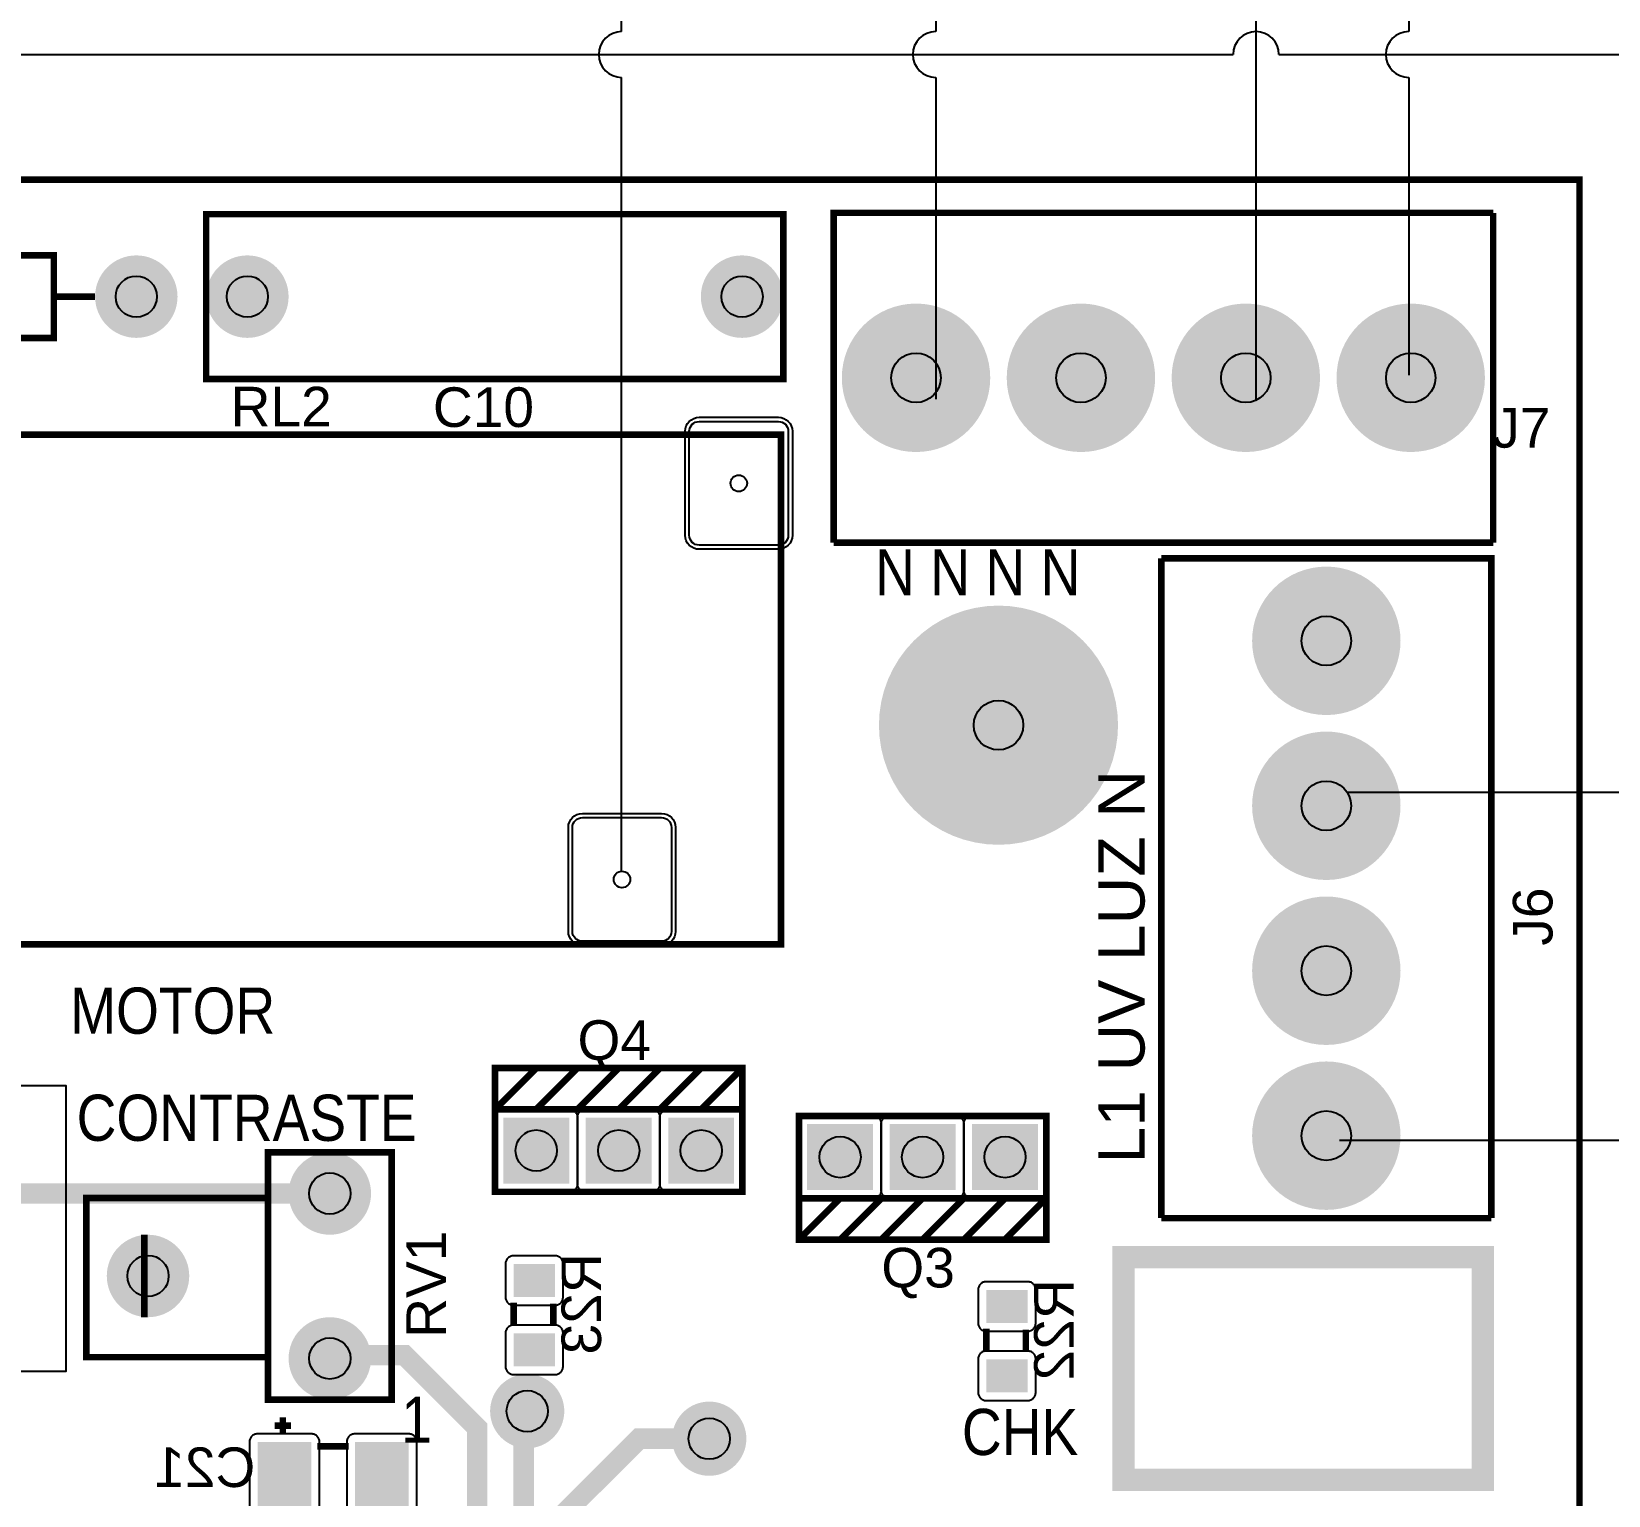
# Model space of a CAD drawing. Header units: inches. Extents: x 15 to 148, y 10 to 111.
# Drawn here: x 139.337 to 142.78, y 102.995 to 106.19 of the extents above; entities that cross this region are included whole.
import ezdxf

# ---------------------------------------------------------------- set-up
doc = ezdxf.new("R2010")
doc.units = ezdxf.units.IN
doc.header["$MEASUREMENT"] = 0
doc.layers.add('BLK_12AWG', color=7, linetype='Continuous')

# ---------------------------------------------------------------- blocks, each defined once
blk = doc.blocks.new('RPAD')
blk.add_trace([(-0.5, -0.5), (-0.5, 0.5), (0.5, -0.5), (0.5, 0.5)])
blk = doc.blocks.new('EPAD')
at = {"const_width": 0.5}
blk.add_lwpolyline([(-0.25, 0, 1), (0.25, 0, 1)], format="xyb", close=True, dxfattribs=at)
blk = doc.blocks.new('TarjetaNueva')
for points, const_width in [([(148.8404, 101.121), (152.9585, 101.121), (152.9585, 105.2273), (148.8404, 105.2273), (148.8404, 101.121)], 0.008), ([(148.8404, 101.121), (152.9585, 101.121), (152.9585, 105.2273), (148.8404, 105.2273), (148.8404, 101.121)], 0.008), ([(148.8404, 101.121), (152.9585, 101.121), (152.9585, 105.2273), (148.8404, 105.2273), (148.8404, 101.121)], 0.008), ([(151.2928, 104.9855), (151.9928, 104.9855), (151.9928, 105.1855), (151.2928, 105.1855), (151.2928, 104.9855)], 0.008), ([(151.2928, 104.9855), (151.9928, 104.9855), (151.9928, 105.1855), (151.2928, 105.1855), (151.2928, 104.9855)], 0.008), ([(151.2928, 104.9855), (151.9928, 104.9855), (151.9928, 105.1855), (151.2928, 105.1855), (151.2928, 104.9855)], 0.008), ([(152.0538, 104.7871), (152.0538, 105.1871), (152.8538, 105.1871)], 0.008), ([(152.0538, 104.7871), (152.0538, 105.1871), (152.8538, 105.1871)], 0.008), ([(152.0538, 104.7871), (152.0538, 105.1871), (152.8538, 105.1871)], 0.008), ([(152.8538, 104.7871), (152.8538, 105.1871)], 0.008), ([(152.8538, 104.7871), (152.8538, 105.1871)], 0.008), ([(152.8538, 104.7871), (152.8538, 105.1871)], 0.008), ([(150.7081, 105.0355), (151.1081, 105.0355), (151.1081, 105.1355), (150.7081, 105.1355), (150.7081, 105.0355)], 0.008), ([(150.7081, 105.0355), (151.1081, 105.0355), (151.1081, 105.1355), (150.7081, 105.1355), (150.7081, 105.0355)], 0.008), ([(150.7081, 105.0355), (151.1081, 105.0355), (151.1081, 105.1355), (150.7081, 105.1355), (150.7081, 105.0355)], 0.008), ([(151.1581, 105.0855), (151.1081, 105.0855)], 0.008), ([(151.1581, 105.0855), (151.1081, 105.0855)], 0.008), ([(151.1581, 105.0855), (151.1081, 105.0855)], 0.008), ([(150.8089, 104.3001), (151.99, 104.3001), (151.99, 104.9182), (150.8089, 104.9182), (150.8089, 104.3001)], 0.008), ([(150.8089, 104.3001), (151.99, 104.3001), (151.99, 104.9182), (150.8089, 104.9182), (150.8089, 104.3001)], 0.008), ([(150.8089, 104.3001), (151.99, 104.3001), (151.99, 104.9182), (150.8089, 104.9182), (150.8089, 104.3001)], 0.008), ([(152.8538, 104.7871), (152.0538, 104.7871)], 0.008), ([(152.8538, 104.7871), (152.0538, 104.7871)], 0.008), ([(152.8538, 104.7871), (152.0538, 104.7871)], 0.008), ([(152.4514, 104.7682), (152.8514, 104.7682), (152.8514, 103.9682)], 0.008), ([(152.4514, 103.9682), (152.4514, 104.7682)], 0.008), ([(152.4514, 104.7682), (152.8514, 104.7682), (152.8514, 103.9682)], 0.008), ([(152.4514, 103.9682), (152.4514, 104.7682)], 0.008), ([(152.4514, 104.7682), (152.8514, 104.7682), (152.8514, 103.9682)], 0.008), ([(152.4514, 103.9682), (152.4514, 104.7682)], 0.008), ([(151.6432, 104.1001), (151.6432, 104.1501), (151.9432, 104.1501), (151.9432, 104.1001)], 0.008), ([(151.6432, 104.1001), (151.6932, 104.1501)], 0.008), ([(151.6432, 104.1001), (151.6432, 104.1501), (151.9432, 104.1501), (151.9432, 104.1001)], 0.008), ([(151.6432, 104.1001), (151.6932, 104.1501)], 0.008), ([(151.6432, 104.1001), (151.6432, 104.1501), (151.9432, 104.1501), (151.9432, 104.1001)], 0.008), ([(151.6432, 104.1001), (151.6932, 104.1501)], 0.008), ([(151.6932, 104.1001), (151.7432, 104.1501)], 0.008), ([(151.6932, 104.1001), (151.7432, 104.1501)], 0.008), ([(151.6932, 104.1001), (151.7432, 104.1501)], 0.008), ([(151.7432, 104.1001), (151.7932, 104.1501)], 0.008), ([(151.7432, 104.1001), (151.7932, 104.1501)], 0.008), ([(151.7432, 104.1001), (151.7932, 104.1501)], 0.008), ([(151.7932, 104.1001), (151.8432, 104.1501)], 0.008), ([(151.7932, 104.1001), (151.8432, 104.1501)], 0.008), ([(151.7932, 104.1001), (151.8432, 104.1501)], 0.008), ([(151.8432, 104.1001), (151.8932, 104.1501)], 0.008), ([(151.8432, 104.1001), (151.8932, 104.1501)], 0.008), ([(151.8432, 104.1001), (151.8932, 104.1501)], 0.008), ([(151.8932, 104.1001), (151.9432, 104.1501)], 0.008), ([(151.8932, 104.1001), (151.9432, 104.1501)], 0.008), ([(151.8932, 104.1001), (151.9432, 104.1501)], 0.008), ([(151.6432, 104.0001), (151.9432, 104.0001), (151.9432, 104.1001), (151.6432, 104.1001), (151.6432, 104.0001)], 0.008), ([(151.6432, 104.0001), (151.9432, 104.0001), (151.9432, 104.1001), (151.6432, 104.1001), (151.6432, 104.0001)], 0.008), ([(151.6432, 104.0001), (151.9432, 104.0001), (151.9432, 104.1001), (151.6432, 104.1001), (151.6432, 104.0001)], 0.008), ([(152.0117, 103.9922), (152.3117, 103.9922), (152.3117, 104.0922), (152.0117, 104.0922), (152.0117, 103.9922)], 0.008), ([(152.0117, 103.9922), (152.3117, 103.9922), (152.3117, 104.0922), (152.0117, 104.0922), (152.0117, 103.9922)], 0.008), ([(152.0117, 103.9922), (152.3117, 103.9922), (152.3117, 104.0922), (152.0117, 104.0922), (152.0117, 103.9922)], 0.008), ([(151.3678, 103.7481), (151.5178, 103.7481), (151.5178, 104.0481), (151.3678, 104.0481), (151.3678, 103.7481)], 0.008), ([(151.3678, 103.7481), (151.5178, 103.7481), (151.5178, 104.0481), (151.3678, 104.0481), (151.3678, 103.7481)], 0.008), ([(151.3678, 103.7481), (151.5178, 103.7481), (151.5178, 104.0481), (151.3678, 104.0481), (151.3678, 103.7481)], 0.008), ([(149.8089, 103.6604), (150.1467, 103.9981), (151.4428, 103.9981)], 0.025), ([(151.1475, 103.7997), (151.368, 103.7997), (151.368, 103.9926), (151.1475, 103.9926), (151.1475, 103.7997)], 0.008), ([(151.1475, 103.7997), (151.368, 103.7997), (151.368, 103.9926), (151.1475, 103.9926), (151.1475, 103.7997)], 0.008), ([(151.1475, 103.7997), (151.368, 103.7997), (151.368, 103.9926), (151.1475, 103.9926), (151.1475, 103.7997)], 0.008), ([(152.3117, 103.9922), (152.3117, 103.9422), (152.0117, 103.9422), (152.0117, 103.9922)], 0.008), ([(152.0617, 103.9922), (152.0117, 103.9422)], 0.008), ([(152.3117, 103.9922), (152.3117, 103.9422), (152.0117, 103.9422), (152.0117, 103.9922)], 0.008), ([(152.0617, 103.9922), (152.0117, 103.9422)], 0.008), ([(152.3117, 103.9922), (152.3117, 103.9422), (152.0117, 103.9422), (152.0117, 103.9922)], 0.008), ([(152.0617, 103.9922), (152.0117, 103.9422)], 0.008), ([(152.1117, 103.9922), (152.0617, 103.9422)], 0.008), ([(152.1117, 103.9922), (152.0617, 103.9422)], 0.008), ([(152.1117, 103.9922), (152.0617, 103.9422)], 0.008), ([(152.1617, 103.9922), (152.1117, 103.9422)], 0.008), ([(152.1617, 103.9922), (152.1117, 103.9422)], 0.008), ([(152.1617, 103.9922), (152.1117, 103.9422)], 0.008), ([(152.2117, 103.9922), (152.1617, 103.9422)], 0.008), ([(152.2117, 103.9922), (152.1617, 103.9422)], 0.008), ([(152.2117, 103.9922), (152.1617, 103.9422)], 0.008), ([(152.2617, 103.9922), (152.2117, 103.9422)], 0.008), ([(152.2617, 103.9922), (152.2117, 103.9422)], 0.008), ([(152.2617, 103.9922), (152.2117, 103.9422)], 0.008), ([(152.3117, 103.9922), (152.2617, 103.9422)], 0.008), ([(152.3117, 103.9922), (152.2617, 103.9422)], 0.008), ([(152.3117, 103.9922), (152.2617, 103.9422)], 0.008), ([(152.4514, 103.9682), (152.8514, 103.9682)], 0.008), ([(152.4514, 103.9682), (152.8514, 103.9682)], 0.008), ([(152.4514, 103.9682), (152.8514, 103.9682)], 0.008), ([(151.2178, 103.8481), (151.2178, 103.9481)], 0.008), ([(151.2178, 103.8481), (151.2178, 103.9481)], 0.008), ([(151.2178, 103.8481), (151.2178, 103.9481)], 0.008), ([(152.4054, 103.651), (152.8414, 103.651), (152.8414, 103.921), (152.4054, 103.921), (152.4054, 103.651)], 0.027), ([(152.4054, 103.651), (152.8414, 103.651), (152.8414, 103.921), (152.4054, 103.921), (152.4054, 103.651)], 0.027), ([(152.4054, 103.651), (152.8414, 103.651), (152.8414, 103.921), (152.4054, 103.921), (152.4054, 103.651)], 0.027), ([(151.6658, 103.8376), (151.6658, 103.8656)], 0.008), ([(151.6658, 103.8376), (151.6658, 103.8656)], 0.008), ([(151.6658, 103.8376), (151.6658, 103.8656)], 0.008), ([(151.7138, 103.8376), (151.7138, 103.8646)], 0.008), ([(151.7138, 103.8376), (151.7138, 103.8646)], 0.008), ([(151.7138, 103.8376), (151.7138, 103.8646)], 0.008), ([(152.239, 103.8061), (152.239, 103.8341)], 0.008), ([(152.239, 103.8061), (152.239, 103.8341)], 0.008), ([(152.239, 103.8061), (152.239, 103.8341)], 0.008), ([(152.287, 103.8061), (152.287, 103.8331)], 0.008), ([(152.287, 103.8061), (152.287, 103.8331)], 0.008), ([(152.287, 103.8061), (152.287, 103.8331)], 0.008), ([(150.4357, 103.0674), (150.4357, 103.2399), (150.5868, 103.391), (151.512, 103.391), (151.6215, 103.5005), (151.6215, 103.7139), (151.5333, 103.8021), (151.4467, 103.8021), (151.4428, 103.7981)], 0.025), ([(150.9357, 103.0674), (150.9357, 103.1651), (151.0963, 103.3257), (151.5097, 103.3257), (151.678, 103.494), (151.678, 103.73), (151.6822, 103.7342)], 0.025), ([(151.3958, 103.7167), (151.3758, 103.7167)], 0.008), ([(151.3958, 103.7167), (151.3758, 103.7167)], 0.008), ([(151.3958, 103.7167), (151.3758, 103.7167)], 0.008), ([(151.3858, 103.7067), (151.3858, 103.7267)], 0.008), ([(151.3858, 103.7067), (151.3858, 103.7267)], 0.008), ([(151.3858, 103.7067), (151.3858, 103.7267)], 0.008), ([(151.903, 103.7008), (151.8179, 103.7008), (151.7262, 103.6092), (151.7262, 103.4803), (151.5176, 103.2717), (151.1343, 103.2717), (151.0357, 103.1731), (151.0357, 103.0674)], 0.025), ([(151.4658, 103.6917), (151.4278, 103.6917)], 0.008), ([(151.4658, 103.6917), (151.4278, 103.6917)], 0.008), ([(151.4658, 103.6917), (151.4278, 103.6917)], 0.008)]:
    blk.add_lwpolyline(points, dxfattribs=dict(const_width=const_width))
for points in [[(151.8908, 104.9392), (151.9868, 104.9392), (151.9903, 104.9388), (151.9935, 104.9379), (151.9964, 104.9363), (151.9989, 104.9343), (152.001, 104.9318), (152.0025, 104.9289), (152.0035, 104.9256), (152.0038, 104.9222), (152.0038, 104.7962), (152.0035, 104.7927), (152.0025, 104.7895), (152.001, 104.7866), (151.9989, 104.7841), (151.9964, 104.782), (151.9935, 104.7805), (151.9903, 104.7795), (151.9868, 104.7792), (151.8908, 104.7792), (151.8874, 104.7795), (151.8841, 104.7805), (151.8813, 104.782), (151.8788, 104.7841), (151.8767, 104.7866), (151.8752, 104.7895), (151.8742, 104.7927), (151.8738, 104.7962), (151.8738, 104.9222), (151.8742, 104.9256), (151.8752, 104.9289), (151.8767, 104.9318), (151.8788, 104.9343), (151.8813, 104.9363), (151.8841, 104.9379), (151.8874, 104.9388), (151.8908, 104.9392)], [(151.8908, 104.9342), (151.9868, 104.9342), (151.9893, 104.9339), (151.9916, 104.9332), (151.9936, 104.9322), (151.9954, 104.9307), (151.9968, 104.9289), (151.9979, 104.9269), (151.9986, 104.9246), (151.9988, 104.9222), (151.9988, 104.7962), (151.9986, 104.7937), (151.9979, 104.7914), (151.9968, 104.7894), (151.9954, 104.7876), (151.9936, 104.7862), (151.9916, 104.7851), (151.9893, 104.7844), (151.9868, 104.7842), (151.8908, 104.7842), (151.8884, 104.7844), (151.8861, 104.7851), (151.8841, 104.7862), (151.8823, 104.7876), (151.8809, 104.7894), (151.8798, 104.7914), (151.8791, 104.7937), (151.8788, 104.7962), (151.8788, 104.9222), (151.8791, 104.9246), (151.8798, 104.9269), (151.8809, 104.9289), (151.8823, 104.9307), (151.8841, 104.9322), (151.8861, 104.9332), (151.8884, 104.9339), (151.8908, 104.9342)], [(151.7491, 104.4589), (151.8451, 104.4589), (151.8486, 104.4585), (151.8518, 104.4575), (151.8547, 104.456), (151.8572, 104.4539), (151.8592, 104.4514), (151.8608, 104.4485), (151.8618, 104.4453), (151.8621, 104.4419), (151.8621, 104.3159), (151.8618, 104.3124), (151.8608, 104.3092), (151.8592, 104.3063), (151.8572, 104.3038), (151.8547, 104.3017), (151.8518, 104.3002), (151.8486, 104.2992), (151.8451, 104.2989), (151.7491, 104.2989), (151.7456, 104.2992), (151.7424, 104.3002), (151.7395, 104.3017), (151.737, 104.3038), (151.735, 104.3063), (151.7334, 104.3092), (151.7324, 104.3124), (151.7321, 104.3159), (151.7321, 104.4419), (151.7324, 104.4453), (151.7334, 104.4485), (151.735, 104.4514), (151.737, 104.4539), (151.7395, 104.456), (151.7424, 104.4575), (151.7456, 104.4585), (151.7491, 104.4589)], [(151.7491, 104.4539), (151.8451, 104.4539), (151.8476, 104.4536), (151.8498, 104.4529), (151.8519, 104.4518), (151.8536, 104.4504), (151.8551, 104.4486), (151.8562, 104.4466), (151.8569, 104.4443), (151.8571, 104.4419), (151.8571, 104.3159), (151.8569, 104.3134), (151.8562, 104.3111), (151.8551, 104.3091), (151.8536, 104.3073), (151.8519, 104.3059), (151.8498, 104.3048), (151.8476, 104.3041), (151.8451, 104.3039), (151.7491, 104.3039), (151.7467, 104.3041), (151.7444, 104.3048), (151.7423, 104.3059), (151.7406, 104.3073), (151.7391, 104.3091), (151.738, 104.3111), (151.7373, 104.3134), (151.7371, 104.3159), (151.7371, 104.4419), (151.7373, 104.4443), (151.738, 104.4466), (151.7391, 104.4486), (151.7406, 104.4504), (151.7423, 104.4518), (151.7444, 104.4529), (151.7467, 104.4536), (151.7491, 104.4539)], [(151.6532, 104.1001), (151.7332, 104.1001), (151.7342, 104.1001), (151.7352, 104.0999), (151.7362, 104.0997), (151.7371, 104.0993), (151.738, 104.0989), (151.7388, 104.0984), (151.7396, 104.0979), (151.7403, 104.0972), (151.7409, 104.0965), (151.7415, 104.0958), (151.742, 104.0949), (151.7424, 104.0941), (151.7427, 104.0931), (151.743, 104.0922), (151.7431, 104.0912), (151.7432, 104.0901), (151.7432, 104.0101), (151.7431, 104.0091), (151.743, 104.0081), (151.7427, 104.0071), (151.7424, 104.0062), (151.742, 104.0053), (151.7415, 104.0045), (151.7409, 104.0037), (151.7403, 104.003), (151.7396, 104.0024), (151.7388, 104.0018), (151.738, 104.0013), (151.7371, 104.0009), (151.7362, 104.0006), (151.7352, 104.0003), (151.7342, 104.0002), (151.7332, 104.0001), (151.6532, 104.0001), (151.6521, 104.0002), (151.6511, 104.0003), (151.6502, 104.0006), (151.6492, 104.0009), (151.6484, 104.0013), (151.6475, 104.0018), (151.6468, 104.0024), (151.6461, 104.003), (151.6454, 104.0037), (151.6449, 104.0045), (151.6444, 104.0053), (151.6439, 104.0062), (151.6436, 104.0071), (151.6434, 104.0081), (151.6432, 104.0091), (151.6432, 104.0101), (151.6432, 104.0901), (151.6432, 104.0912), (151.6434, 104.0922), (151.6436, 104.0931), (151.6439, 104.0941), (151.6444, 104.0949), (151.6449, 104.0958), (151.6454, 104.0965), (151.6461, 104.0972), (151.6468, 104.0979), (151.6475, 104.0984), (151.6484, 104.0989), (151.6492, 104.0993), (151.6502, 104.0997), (151.6511, 104.0999), (151.6521, 104.1001), (151.6532, 104.1001)], [(151.7532, 104.1001), (151.8332, 104.1001), (151.8342, 104.1001), (151.8352, 104.0999), (151.8362, 104.0997), (151.8371, 104.0993), (151.838, 104.0989), (151.8388, 104.0984), (151.8396, 104.0979), (151.8403, 104.0972), (151.8409, 104.0965), (151.8415, 104.0958), (151.842, 104.0949), (151.8424, 104.0941), (151.8427, 104.0931), (151.843, 104.0922), (151.8431, 104.0912), (151.8432, 104.0901), (151.8432, 104.0101), (151.8431, 104.0091), (151.843, 104.0081), (151.8427, 104.0071), (151.8424, 104.0062), (151.842, 104.0053), (151.8415, 104.0045), (151.8409, 104.0037), (151.8403, 104.003), (151.8396, 104.0024), (151.8388, 104.0018), (151.838, 104.0013), (151.8371, 104.0009), (151.8362, 104.0006), (151.8352, 104.0003), (151.8342, 104.0002), (151.8332, 104.0001), (151.7532, 104.0001), (151.7521, 104.0002), (151.7511, 104.0003), (151.7502, 104.0006), (151.7492, 104.0009), (151.7484, 104.0013), (151.7475, 104.0018), (151.7468, 104.0024), (151.7461, 104.003), (151.7454, 104.0037), (151.7449, 104.0045), (151.7444, 104.0053), (151.7439, 104.0062), (151.7436, 104.0071), (151.7434, 104.0081), (151.7432, 104.0091), (151.7432, 104.0101), (151.7432, 104.0901), (151.7432, 104.0912), (151.7434, 104.0922), (151.7436, 104.0931), (151.7439, 104.0941), (151.7444, 104.0949), (151.7449, 104.0958), (151.7454, 104.0965), (151.7461, 104.0972), (151.7468, 104.0979), (151.7475, 104.0984), (151.7484, 104.0989), (151.7492, 104.0993), (151.7502, 104.0997), (151.7511, 104.0999), (151.7521, 104.1001), (151.7532, 104.1001)], [(151.8532, 104.1001), (151.9332, 104.1001), (151.9342, 104.1001), (151.9352, 104.0999), (151.9362, 104.0997), (151.9371, 104.0993), (151.938, 104.0989), (151.9388, 104.0984), (151.9396, 104.0979), (151.9403, 104.0972), (151.9409, 104.0965), (151.9415, 104.0958), (151.942, 104.0949), (151.9424, 104.0941), (151.9427, 104.0931), (151.943, 104.0922), (151.9431, 104.0912), (151.9432, 104.0901), (151.9432, 104.0101), (151.9431, 104.0091), (151.943, 104.0081), (151.9427, 104.0071), (151.9424, 104.0062), (151.942, 104.0053), (151.9415, 104.0045), (151.9409, 104.0037), (151.9403, 104.003), (151.9396, 104.0024), (151.9388, 104.0018), (151.938, 104.0013), (151.9371, 104.0009), (151.9362, 104.0006), (151.9352, 104.0003), (151.9342, 104.0002), (151.9332, 104.0001), (151.8532, 104.0001), (151.8521, 104.0002), (151.8511, 104.0003), (151.8502, 104.0006), (151.8492, 104.0009), (151.8484, 104.0013), (151.8475, 104.0018), (151.8468, 104.0024), (151.8461, 104.003), (151.8454, 104.0037), (151.8449, 104.0045), (151.8444, 104.0053), (151.8439, 104.0062), (151.8436, 104.0071), (151.8434, 104.0081), (151.8432, 104.0091), (151.8432, 104.0101), (151.8432, 104.0901), (151.8432, 104.0912), (151.8434, 104.0922), (151.8436, 104.0931), (151.8439, 104.0941), (151.8444, 104.0949), (151.8449, 104.0958), (151.8454, 104.0965), (151.8461, 104.0972), (151.8468, 104.0979), (151.8475, 104.0984), (151.8484, 104.0989), (151.8492, 104.0993), (151.8502, 104.0997), (151.8511, 104.0999), (151.8521, 104.1001), (151.8532, 104.1001)], [(152.1017, 103.9922), (152.0217, 103.9922), (152.0206, 103.9923), (152.0196, 103.9924), (152.0187, 103.9927), (152.0177, 103.993), (152.0169, 103.9934), (152.016, 103.9939), (152.0153, 103.9945), (152.0146, 103.9951), (152.0139, 103.9958), (152.0134, 103.9966), (152.0129, 103.9974), (152.0124, 103.9983), (152.0121, 103.9992), (152.0119, 104.0002), (152.0117, 104.0012), (152.0117, 104.0022), (152.0117, 104.0822), (152.0117, 104.0833), (152.0119, 104.0843), (152.0121, 104.0853), (152.0124, 104.0862), (152.0129, 104.0871), (152.0134, 104.0879), (152.0139, 104.0886), (152.0146, 104.0894), (152.0153, 104.09), (152.016, 104.0906), (152.0169, 104.0911), (152.0177, 104.0915), (152.0187, 104.0918), (152.0196, 104.092), (152.0206, 104.0922), (152.0217, 104.0922), (152.1017, 104.0922), (152.1027, 104.0922), (152.1037, 104.092), (152.1047, 104.0918), (152.1056, 104.0915), (152.1065, 104.0911), (152.1073, 104.0906), (152.1081, 104.09), (152.1088, 104.0894), (152.1094, 104.0886), (152.11, 104.0879), (152.1105, 104.0871), (152.1109, 104.0862), (152.1112, 104.0853), (152.1115, 104.0843), (152.1116, 104.0833), (152.1117, 104.0822), (152.1117, 104.0022), (152.1116, 104.0012), (152.1115, 104.0002), (152.1112, 103.9992), (152.1109, 103.9983), (152.1105, 103.9974), (152.11, 103.9966), (152.1094, 103.9958), (152.1088, 103.9951), (152.1081, 103.9945), (152.1073, 103.9939), (152.1065, 103.9934), (152.1056, 103.993), (152.1047, 103.9927), (152.1037, 103.9924), (152.1027, 103.9923), (152.1017, 103.9922)], [(152.2017, 103.9922), (152.1217, 103.9922), (152.1206, 103.9923), (152.1196, 103.9924), (152.1187, 103.9927), (152.1177, 103.993), (152.1169, 103.9934), (152.116, 103.9939), (152.1153, 103.9945), (152.1146, 103.9951), (152.1139, 103.9958), (152.1134, 103.9966), (152.1129, 103.9974), (152.1124, 103.9983), (152.1121, 103.9992), (152.1119, 104.0002), (152.1117, 104.0012), (152.1117, 104.0022), (152.1117, 104.0822), (152.1117, 104.0833), (152.1119, 104.0843), (152.1121, 104.0853), (152.1124, 104.0862), (152.1129, 104.0871), (152.1134, 104.0879), (152.1139, 104.0886), (152.1146, 104.0894), (152.1153, 104.09), (152.116, 104.0906), (152.1169, 104.0911), (152.1177, 104.0915), (152.1187, 104.0918), (152.1196, 104.092), (152.1206, 104.0922), (152.1217, 104.0922), (152.2017, 104.0922), (152.2027, 104.0922), (152.2037, 104.092), (152.2047, 104.0918), (152.2056, 104.0915), (152.2065, 104.0911), (152.2073, 104.0906), (152.2081, 104.09), (152.2088, 104.0894), (152.2094, 104.0886), (152.21, 104.0879), (152.2105, 104.0871), (152.2109, 104.0862), (152.2112, 104.0853), (152.2115, 104.0843), (152.2116, 104.0833), (152.2117, 104.0822), (152.2117, 104.0022), (152.2116, 104.0012), (152.2115, 104.0002), (152.2112, 103.9992), (152.2109, 103.9983), (152.2105, 103.9974), (152.21, 103.9966), (152.2094, 103.9958), (152.2088, 103.9951), (152.2081, 103.9945), (152.2073, 103.9939), (152.2065, 103.9934), (152.2056, 103.993), (152.2047, 103.9927), (152.2037, 103.9924), (152.2027, 103.9923), (152.2017, 103.9922)], [(152.3017, 103.9922), (152.2217, 103.9922), (152.2206, 103.9923), (152.2196, 103.9924), (152.2187, 103.9927), (152.2177, 103.993), (152.2169, 103.9934), (152.216, 103.9939), (152.2153, 103.9945), (152.2146, 103.9951), (152.2139, 103.9958), (152.2134, 103.9966), (152.2129, 103.9974), (152.2124, 103.9983), (152.2121, 103.9992), (152.2119, 104.0002), (152.2117, 104.0012), (152.2117, 104.0022), (152.2117, 104.0822), (152.2117, 104.0833), (152.2119, 104.0843), (152.2121, 104.0853), (152.2124, 104.0862), (152.2129, 104.0871), (152.2134, 104.0879), (152.2139, 104.0886), (152.2146, 104.0894), (152.2153, 104.09), (152.216, 104.0906), (152.2169, 104.0911), (152.2177, 104.0915), (152.2187, 104.0918), (152.2196, 104.092), (152.2206, 104.0922), (152.2217, 104.0922), (152.3017, 104.0922), (152.3027, 104.0922), (152.3037, 104.092), (152.3047, 104.0918), (152.3056, 104.0915), (152.3065, 104.0911), (152.3073, 104.0906), (152.3081, 104.09), (152.3088, 104.0894), (152.3094, 104.0886), (152.31, 104.0879), (152.3105, 104.0871), (152.3109, 104.0862), (152.3112, 104.0853), (152.3115, 104.0843), (152.3116, 104.0833), (152.3117, 104.0822), (152.3117, 104.0022), (152.3116, 104.0012), (152.3115, 104.0002), (152.3112, 103.9992), (152.3109, 103.9983), (152.3105, 103.9974), (152.31, 103.9966), (152.3094, 103.9958), (152.3088, 103.9951), (152.3081, 103.9945), (152.3073, 103.9939), (152.3065, 103.9934), (152.3056, 103.993), (152.3047, 103.9927), (152.3037, 103.9924), (152.3027, 103.9923), (152.3017, 103.9922)], [(151.7258, 103.8726), (151.7258, 103.9126), (151.7258, 103.9137), (151.7256, 103.9147), (151.7254, 103.9156), (151.725, 103.9166), (151.7246, 103.9174), (151.7241, 103.9183), (151.7236, 103.919), (151.7229, 103.9197), (151.7222, 103.9204), (151.7214, 103.921), (151.7206, 103.9214), (151.7197, 103.9219), (151.7188, 103.9222), (151.7179, 103.9224), (151.7168, 103.9226), (151.7158, 103.9226), (151.6658, 103.9226), (151.6648, 103.9226), (151.6638, 103.9224), (151.6628, 103.9222), (151.6619, 103.9219), (151.661, 103.9214), (151.6602, 103.921), (151.6594, 103.9204), (151.6587, 103.9197), (151.6581, 103.919), (151.6575, 103.9183), (151.657, 103.9174), (151.6566, 103.9166), (151.6562, 103.9156), (151.656, 103.9147), (151.6559, 103.9137), (151.6558, 103.9126), (151.6558, 103.8726), (151.6559, 103.8716), (151.656, 103.8706), (151.6562, 103.8696), (151.6566, 103.8687), (151.657, 103.8678), (151.6575, 103.867), (151.6581, 103.8662), (151.6587, 103.8655), (151.6594, 103.8649), (151.6602, 103.8643), (151.661, 103.8638), (151.6619, 103.8634), (151.6628, 103.8631), (151.6638, 103.8628), (151.6648, 103.8627), (151.6658, 103.8626), (151.7158, 103.8626), (151.7168, 103.8627), (151.7179, 103.8628), (151.7188, 103.8631), (151.7197, 103.8634), (151.7206, 103.8638), (151.7214, 103.8643), (151.7222, 103.8649), (151.7229, 103.8655), (151.7236, 103.8662), (151.7241, 103.867), (151.7246, 103.8678), (151.725, 103.8687), (151.7254, 103.8696), (151.7256, 103.8706), (151.7258, 103.8716), (151.7258, 103.8726)], [(152.299, 103.8411), (152.299, 103.8811), (152.299, 103.8822), (152.2988, 103.8832), (152.2986, 103.8842), (152.2983, 103.8851), (152.2978, 103.886), (152.2974, 103.8868), (152.2968, 103.8875), (152.2961, 103.8882), (152.2954, 103.8889), (152.2947, 103.8895), (152.2938, 103.89), (152.293, 103.8904), (152.292, 103.8907), (152.2911, 103.8909), (152.2901, 103.8911), (152.289, 103.8911), (152.239, 103.8911), (152.238, 103.8911), (152.237, 103.8909), (152.236, 103.8907), (152.2351, 103.8904), (152.2342, 103.89), (152.2334, 103.8895), (152.2326, 103.8889), (152.2319, 103.8882), (152.2313, 103.8875), (152.2307, 103.8868), (152.2302, 103.886), (152.2298, 103.8851), (152.2295, 103.8842), (152.2292, 103.8832), (152.2291, 103.8822), (152.229, 103.8811), (152.229, 103.8411), (152.2291, 103.8401), (152.2292, 103.8391), (152.2295, 103.8381), (152.2298, 103.8372), (152.2302, 103.8363), (152.2307, 103.8355), (152.2313, 103.8347), (152.2319, 103.834), (152.2326, 103.8334), (152.2334, 103.8328), (152.2342, 103.8323), (152.2351, 103.8319), (152.236, 103.8316), (152.237, 103.8313), (152.238, 103.8312), (152.239, 103.8311), (152.289, 103.8311), (152.2901, 103.8312), (152.2911, 103.8313), (152.292, 103.8316), (152.293, 103.8319), (152.2938, 103.8323), (152.2947, 103.8328), (152.2954, 103.8334), (152.2961, 103.834), (152.2968, 103.8347), (152.2974, 103.8355), (152.2978, 103.8363), (152.2983, 103.8372), (152.2986, 103.8381), (152.2988, 103.8391), (152.299, 103.8401), (152.299, 103.8411)], [(151.7258, 103.7886), (151.7258, 103.8286), (151.7258, 103.8297), (151.7256, 103.8307), (151.7254, 103.8316), (151.725, 103.8326), (151.7246, 103.8334), (151.7241, 103.8343), (151.7236, 103.835), (151.7229, 103.8357), (151.7222, 103.8364), (151.7214, 103.837), (151.7206, 103.8374), (151.7197, 103.8379), (151.7188, 103.8382), (151.7179, 103.8384), (151.7168, 103.8386), (151.7158, 103.8386), (151.6658, 103.8386), (151.6648, 103.8386), (151.6638, 103.8384), (151.6628, 103.8382), (151.6619, 103.8379), (151.661, 103.8374), (151.6602, 103.837), (151.6594, 103.8364), (151.6587, 103.8357), (151.6581, 103.835), (151.6575, 103.8343), (151.657, 103.8334), (151.6566, 103.8326), (151.6562, 103.8316), (151.656, 103.8307), (151.6559, 103.8297), (151.6558, 103.8286), (151.6558, 103.7886), (151.6559, 103.7876), (151.656, 103.7866), (151.6562, 103.7856), (151.6566, 103.7847), (151.657, 103.7838), (151.6575, 103.783), (151.6581, 103.7822), (151.6587, 103.7815), (151.6594, 103.7809), (151.6602, 103.7803), (151.661, 103.7798), (151.6619, 103.7794), (151.6628, 103.7791), (151.6638, 103.7788), (151.6648, 103.7787), (151.6658, 103.7786), (151.7158, 103.7786), (151.7168, 103.7787), (151.7179, 103.7788), (151.7188, 103.7791), (151.7197, 103.7794), (151.7206, 103.7798), (151.7214, 103.7803), (151.7222, 103.7809), (151.7229, 103.7815), (151.7236, 103.7822), (151.7241, 103.783), (151.7246, 103.7838), (151.725, 103.7847), (151.7254, 103.7856), (151.7256, 103.7866), (151.7258, 103.7876), (151.7258, 103.7886)], [(152.299, 103.7571), (152.299, 103.7971), (152.299, 103.7982), (152.2988, 103.7992), (152.2986, 103.8002), (152.2983, 103.8011), (152.2978, 103.802), (152.2974, 103.8028), (152.2968, 103.8035), (152.2961, 103.8042), (152.2954, 103.8049), (152.2947, 103.8055), (152.2938, 103.806), (152.293, 103.8064), (152.292, 103.8067), (152.2911, 103.8069), (152.2901, 103.8071), (152.289, 103.8071), (152.239, 103.8071), (152.238, 103.8071), (152.237, 103.8069), (152.236, 103.8067), (152.2351, 103.8064), (152.2342, 103.806), (152.2334, 103.8055), (152.2326, 103.8049), (152.2319, 103.8042), (152.2313, 103.8035), (152.2307, 103.8028), (152.2302, 103.802), (152.2298, 103.8011), (152.2295, 103.8002), (152.2292, 103.7992), (152.2291, 103.7982), (152.229, 103.7971), (152.229, 103.7571), (152.2291, 103.7561), (152.2292, 103.7551), (152.2295, 103.7541), (152.2298, 103.7532), (152.2302, 103.7523), (152.2307, 103.7515), (152.2313, 103.7507), (152.2319, 103.75), (152.2326, 103.7494), (152.2334, 103.7488), (152.2342, 103.7483), (152.2351, 103.7479), (152.236, 103.7476), (152.237, 103.7473), (152.238, 103.7472), (152.239, 103.7471), (152.289, 103.7471), (152.2901, 103.7472), (152.2911, 103.7473), (152.292, 103.7476), (152.293, 103.7479), (152.2938, 103.7483), (152.2947, 103.7488), (152.2954, 103.7494), (152.2961, 103.75), (152.2968, 103.7507), (152.2974, 103.7515), (152.2978, 103.7523), (152.2983, 103.7532), (152.2986, 103.7541), (152.2988, 103.7551), (152.299, 103.7561), (152.299, 103.7571)]]:
    blk.add_lwpolyline(points, close=True)
for points in [[(149.5381, 103.7828), (151.1231, 103.7828), (151.1231, 104.1285), (149.5381, 104.1285), (149.5381, 103.7828)], [(151.4303, 103.5767), (151.4303, 103.6967), (151.4302, 103.6978), (151.4301, 103.6988), (151.4298, 103.6997), (151.4295, 103.7007), (151.4291, 103.7015), (151.4286, 103.7024), (151.428, 103.7031), (151.4274, 103.7038), (151.4267, 103.7045), (151.4259, 103.705), (151.4251, 103.7055), (151.4242, 103.706), (151.4233, 103.7063), (151.4223, 103.7065), (151.4213, 103.7067), (151.4203, 103.7067), (151.4203, 103.7067), (151.3553, 103.7067), (151.3542, 103.7067), (151.3532, 103.7065), (151.3523, 103.7063), (151.3513, 103.706), (151.3505, 103.7055), (151.3496, 103.705), (151.3489, 103.7045), (151.3482, 103.7038), (151.3475, 103.7031), (151.3469, 103.7024), (151.3465, 103.7015), (151.346, 103.7007), (151.3457, 103.6997), (151.3455, 103.6988), (151.3453, 103.6978), (151.3453, 103.6967), (151.3453, 103.5767)], [(151.5483, 103.5767), (151.5483, 103.6967), (151.5482, 103.6978), (151.5481, 103.6988), (151.5478, 103.6997), (151.5475, 103.7007), (151.5471, 103.7015), (151.5466, 103.7024), (151.546, 103.7031), (151.5454, 103.7038), (151.5447, 103.7045), (151.5439, 103.705), (151.5431, 103.7055), (151.5422, 103.706), (151.5413, 103.7063), (151.5403, 103.7065), (151.5393, 103.7067), (151.5383, 103.7067), (151.5383, 103.7067), (151.4733, 103.7067), (151.4722, 103.7067), (151.4712, 103.7065), (151.4703, 103.7063), (151.4693, 103.706), (151.4685, 103.7055), (151.4676, 103.705), (151.4669, 103.7045), (151.4662, 103.7038), (151.4655, 103.7031), (151.4649, 103.7024), (151.4645, 103.7015), (151.464, 103.7007), (151.4637, 103.6997), (151.4635, 103.6988), (151.4633, 103.6978), (151.4633, 103.6967), (151.4633, 103.5767)]]:
    blk.add_lwpolyline(points)
for centre, radius in [((151.2081, 105.0855), 0.025), ((151.3428, 105.0855), 0.025), ((151.9428, 105.0855), 0.025), ((152.1538, 104.9871), 0.03), ((152.3538, 104.9871), 0.03), ((152.5538, 104.9871), 0.03), ((152.7538, 104.9871), 0.03), ((151.9388, 104.8592), 0.01), ((152.6514, 104.6682), 0.03), ((152.2538, 104.5659), 0.03), ((152.6514, 104.4682), 0.03), ((151.7971, 104.3789), 0.01), ((152.6514, 104.2682), 0.03), ((152.6514, 104.0682), 0.03), ((151.6932, 104.0501), 0.025), ((151.7932, 104.0501), 0.025), ((151.8932, 104.0501), 0.025), ((152.0617, 104.0422), 0.025), ((152.1617, 104.0422), 0.025), ((152.2617, 104.0422), 0.025), ((151.4428, 103.9981), 0.025), ((151.2223, 103.8981), 0.025), ((151.4428, 103.7981), 0.025), ((151.6822, 103.7342), 0.025), ((151.903, 103.7008), 0.025)]:
    blk.add_circle(centre, radius)
for name, p, xscale, yscale in [('EPAD', (151.2081, 105.0855), 0.1, 0.1), ('EPAD', (151.3428, 105.0855), 0.1, 0.1), ('EPAD', (151.9428, 105.0855), 0.1, 0.1), ('EPAD', (151.2081, 105.0855), 0.08, 0.08), ('EPAD', (151.3428, 105.0855), 0.08, 0.08), ('EPAD', (151.9428, 105.0855), 0.08, 0.08), ('EPAD', (152.1538, 104.9871), 0.18, 0.18), ('EPAD', (152.1538, 104.9871), 0.15, 0.15), ('EPAD', (152.3538, 104.9871), 0.18, 0.18), ('EPAD', (152.3538, 104.9871), 0.15, 0.15), ('EPAD', (152.5538, 104.9871), 0.18, 0.18), ('EPAD', (152.5538, 104.9871), 0.15, 0.15), ('EPAD', (152.7538, 104.9871), 0.18, 0.18), ('EPAD', (152.7538, 104.9871), 0.15, 0.15), ('EPAD', (152.6514, 104.6682), 0.18, 0.18), ('EPAD', (152.6514, 104.6682), 0.15, 0.15), ('EPAD', (152.2538, 104.5659), 0.29, 0.29), ('EPAD', (152.2538, 104.5659), 0.25, 0.25), ('EPAD', (152.6514, 104.4682), 0.18, 0.18), ('EPAD', (152.6514, 104.4682), 0.15, 0.15), ('EPAD', (152.6514, 104.2682), 0.18, 0.18), ('EPAD', (152.6514, 104.2682), 0.15, 0.15), ('EPAD', (152.6514, 104.0682), 0.18, 0.18), ('EPAD', (152.6514, 104.0682), 0.15, 0.15), ('RPAD', (151.6932, 104.0501), 0.08, 0.08), ('RPAD', (151.7932, 104.0501), 0.08, 0.08), ('RPAD', (151.8932, 104.0501), 0.08, 0.08), ('EPAD', (151.4428, 103.9981), 0.1, 0.1), ('EPAD', (151.4428, 103.9981), 0.08, 0.08), ('EPAD', (151.2223, 103.8981), 0.1, 0.1), ('EPAD', (151.2223, 103.8981), 0.08, 0.08), ('EPAD', (151.4428, 103.7981), 0.1, 0.1), ('EPAD', (151.4428, 103.7981), 0.08, 0.08), ('EPAD', (151.6822, 103.7342), 0.09, 0.09), ('EPAD', (151.6822, 103.7342), 0.07, 0.07), ('EPAD', (151.903, 103.7008), 0.09, 0.09), ('EPAD', (151.903, 103.7008), 0.07, 0.07), ('RPAD', (151.3878, 103.6367), 0.065, 0.12), ('RPAD', (151.5058, 103.6367), 0.065, 0.12)]:
    blk.add_blockref(name, p, dxfattribs=dict(xscale=xscale, yscale=yscale))
for p, xscale, yscale, rotation in [((152.0617, 104.0422), 0.08, 0.08, 180), ((152.1617, 104.0422), 0.08, 0.08, 180), ((152.2617, 104.0422), 0.08, 0.08, 180), ((151.6908, 103.8926), 0.04, 0.05, 270), ((152.264, 103.8611), 0.04, 0.05, 270), ((151.6908, 103.8086), 0.04, 0.05, 270), ((152.264, 103.7771), 0.04, 0.05, 270)]:
    blk.add_blockref('RPAD', p, dxfattribs=dict(xscale=xscale, yscale=yscale, rotation=rotation))
for s, height, width, p in [('RL2', 0.048, 1.041667, (151.3225, 104.9282)), ('RL2', 0.048, 1.041667, (151.3225, 104.9282)), ('RL2', 0.048, 1.041667, (151.3225, 104.9282)), ('C10', 0.048, 1.041667, (151.5678, 104.9275)), ('C10', 0.048, 1.041667, (151.5678, 104.9275)), ('C10', 0.048, 1.041667, (151.5678, 104.9275)), ('J7', 0.048, 1.041667, (152.8526, 104.9024)), ('J7', 0.048, 1.041667, (152.8526, 104.9024)), ('J7', 0.048, 1.041667, (152.8526, 104.9024)), ('N N N N', 0.056, 0.892857, (152.1042, 104.7233)), ('N N N N', 0.056, 0.892857, (152.1042, 104.7233)), ('N N N N', 0.056, 0.892857, (152.1042, 104.7233)), ('MOTOR', 0.056, 0.892857, (151.1278, 104.1918)), ('MOTOR', 0.056, 0.892857, (151.1278, 104.1918)), ('MOTOR', 0.056, 0.892857, (151.1278, 104.1918)), ('Q4', 0.048, 1.041667, (151.7432, 104.1601)), ('Q4', 0.048, 1.041667, (151.7432, 104.1601)), ('Q4', 0.048, 1.041667, (151.7432, 104.1601)), ('CONTRASTE', 0.056, 0.892857, (151.1357, 104.0619)), ('CONTRASTE', 0.056, 0.892857, (151.1357, 104.0619)), ('CONTRASTE', 0.056, 0.892857, (151.1357, 104.0619)), ('Q3', 0.048, 1.041667, (152.1117, 103.8842)), ('Q3', 0.048, 1.041667, (152.1117, 103.8842)), ('Q3', 0.048, 1.041667, (152.1117, 103.8842)), ('1', 0.056, 0.892857, (151.5294, 103.6958)), ('1', 0.056, 0.892857, (151.5294, 103.6958)), ('1', 0.056, 0.892857, (151.5294, 103.6958)), ('CHK', 0.056, 0.892857, (152.2094, 103.681)), ('CHK', 0.056, 0.892857, (152.2094, 103.681)), ('CHK', 0.056, 0.892857, (152.2094, 103.681))]:
    blk.add_text(s, height=height, dxfattribs=dict(width=width)).set_placement(p)
for s, height, width, p in [('L1 UV LUZ N', 0.056, 1.071429, (152.431, 104.0344)), ('L1 UV LUZ N', 0.056, 1.071429, (152.431, 104.0344)), ('L1 UV LUZ N', 0.056, 1.071429, (152.431, 104.0344)), ('J6', 0.048, 1.041667, (152.9257, 104.2985)), ('J6', 0.048, 1.041667, (152.9257, 104.2985)), ('J6', 0.048, 1.041667, (152.9257, 104.2985)), ('RV1', 0.048, 1.041667, (151.5837, 103.8231)), ('RV1', 0.048, 1.041667, (151.5837, 103.8231)), ('RV1', 0.048, 1.041667, (151.5837, 103.8231))]:
    blk.add_text(s, height=height, rotation=90, dxfattribs=dict(width=width)).set_placement(p)
at = {"text_generation_flag": 2, "width": 1.041667}
for s, p in [('R23', (151.7718, 103.9256)), ('R23', (151.7718, 103.9256)), ('R23', (151.7718, 103.9256)), ('R22', (152.345, 103.8941)), ('R22', (152.345, 103.8941)), ('R22', (152.345, 103.8941))]:
    blk.add_text(s, height=0.048, rotation=90, dxfattribs=at).set_placement(p)
blk.add_text('C21', height=0.048, dxfattribs=at).set_placement((151.3525, 103.6422))
blk.add_text('C21', height=0.048, dxfattribs=at).set_placement((151.3525, 103.6422))
blk.add_text('C21', height=0.048, dxfattribs=at).set_placement((151.3525, 103.6422))

msp = doc.modelspace()

# ---------------------------------------------------------------- linework, layer by layer
at = {"layer": 'BLK_12AWG'}
for p, q in [((142.0106, 105.3848), (142.0106, 109.6595)), ((142.344, 106.4128), (142.344, 106.1896)), ((141.3112, 106.3047), (141.3112, 106.1896)), ((140.6256, 106.1896), (140.6256, 106.2547)), ((130.6262, 106.1396), (141.9606, 106.1396)), ((142.0606, 106.1396), (143.4784, 106.1396)), ((140.6256, 104.3571), (140.6256, 106.0896)), ((141.3112, 106.0896), (141.3112, 105.3874)), ((142.344, 106.0896), (142.344, 105.4397)), ((142.209, 104.5299), (143.4403, 104.5299)), ((143.4903, 103.7692), (142.1927, 103.7692))]:
    msp.add_line(p, q, dxfattribs=at)
for centre, start, end in [((140.6256, 106.1396), 90, 270), ((141.3112, 106.1396), 90, 270), ((142.0106, 106.1396), 0, 180), ((142.344, 106.1396), 90, 270)]:
    msp.add_arc(centre, 0.05, start, end, dxfattribs=at)

# ---------------------------------------------------------------- block references
at = {"layer": 'BLK_12AWG', "xscale": 1.8, "yscale": 1.8, "zscale": 1.8}
msp.add_blockref('TarjetaNueva', (-132.6085, -83.5428), dxfattribs=at)

doc.saveas('drawing.dxf')
